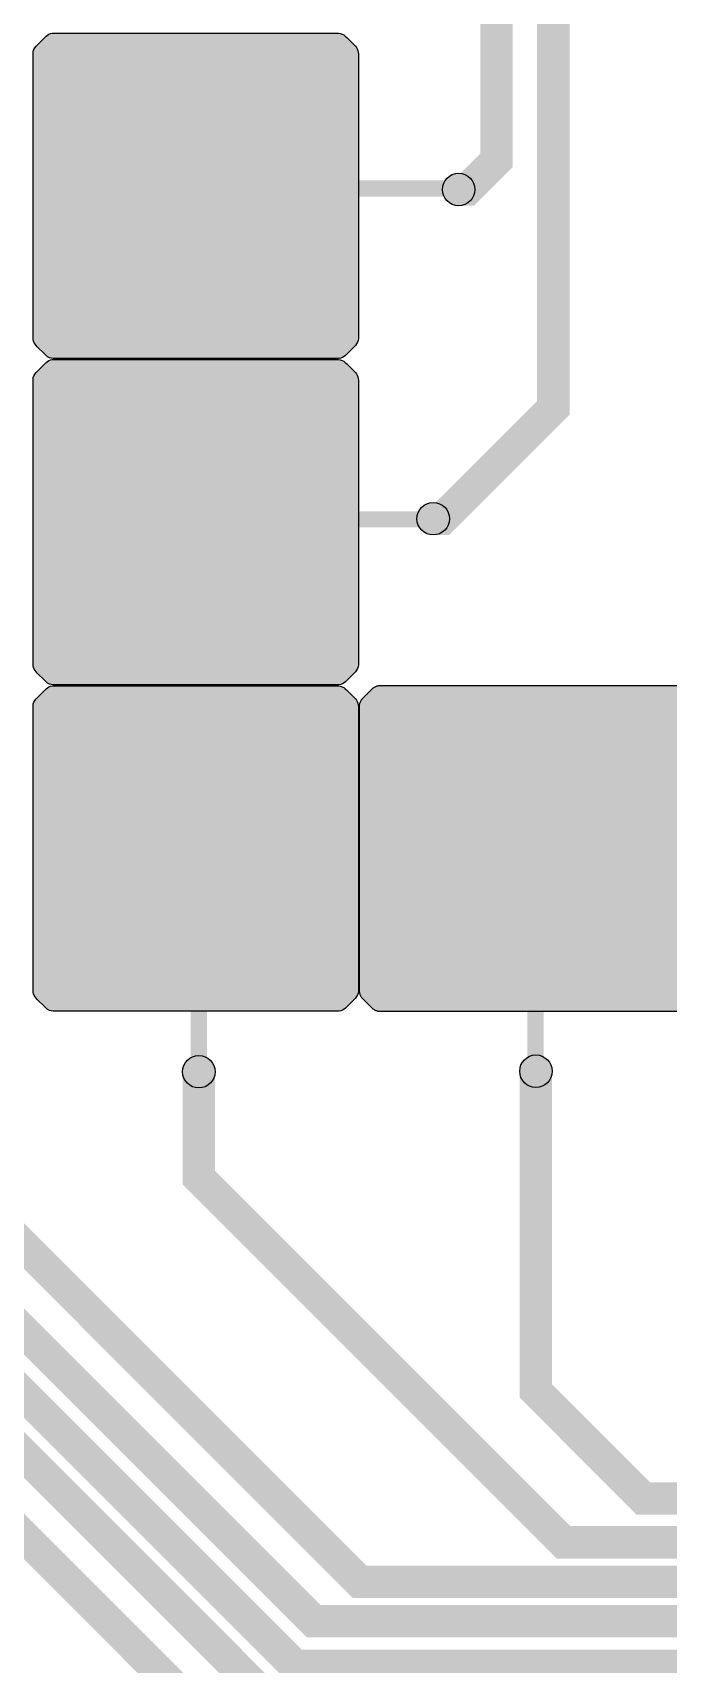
# Model space of a CAD drawing. Extents: x -57500 to 57500, y -57500 to 57500.
# Drawn here: x 7025 to 10942, y 3015 to 13065 of the extents above; entities that cross this region are included whole.
import ezdxf

# ---------------------------------------------------------------- set-up
doc = ezdxf.new("R2010")
doc.units = 0
doc.header["$MEASUREMENT"] = 0
doc.layers.get('0').update_dxf_attribs({"color": 160, "true_color": 0x003fff})
doc.layers.add('Metal1', color=160, linetype='Continuous', true_color=0x003fff)

msp = doc.modelspace()

# ---------------------------------------------------------------- hatches: boundary and pattern name
for points in [[(9006.311, 12989.716), (9013.723, 12982.284), (9020.275, 12974.065), (9025.558, 12964.948), (9029.425, 12955.098), (9031.794, 12944.629), (9032.521, 12933.934), (9032.521, 11192.883), (9032.438, 11181.075), (9030.643, 11169.387), (9026.938, 11158.096), (9021.381, 11147.603), (9014.199, 11138.215), (9005.87, 11129.845), (8959.736, 11083.711), (8952.304, 11076.299), (8944.085, 11069.747), (8934.967, 11064.464), (8925.117, 11060.597), (8914.649, 11058.228), (8903.953, 11057.501), (7162.902, 11057.501), (7151.095, 11057.584), (7139.407, 11059.379), (7128.116, 11063.084), (7117.623, 11068.641), (7108.234, 11075.823), (7099.865, 11084.152), (7053.731, 11130.286), (7046.318, 11137.718), (7039.767, 11145.937), (7034.484, 11155.055), (7030.616, 11164.905), (7028.248, 11175.373), (7027.521, 11186.069), (7027.521, 12927.119), (7027.603, 12938.927), (7029.398, 12950.615), (7033.104, 12961.906), (7038.661, 12972.399), (7045.843, 12981.787), (7054.172, 12990.157), (7100.306, 13036.291), (7107.738, 13043.704), (7115.957, 13050.255), (7125.074, 13055.538), (7134.924, 13059.406), (7145.393, 13061.774), (7156.088, 13062.501), (8897.139, 13062.501), (8908.947, 13062.419), (8920.635, 13060.624), (8931.926, 13056.918), (8942.419, 13051.361), (8951.807, 13044.179), (8960.177, 13035.85)], [(9006.311, 10979.716), (9013.723, 10972.284), (9020.275, 10964.065), (9025.558, 10954.948), (9029.425, 10945.098), (9031.794, 10934.629), (9032.521, 10923.934), (9032.521, 9182.883), (9032.438, 9171.075), (9030.643, 9159.387), (9026.938, 9148.096), (9021.381, 9137.603), (9014.199, 9128.215), (9005.87, 9119.845), (8959.736, 9073.711), (8952.304, 9066.299), (8944.085, 9059.747), (8934.967, 9054.464), (8925.117, 9050.597), (8914.649, 9048.228), (8903.953, 9047.501), (7162.902, 9047.501), (7151.095, 9047.584), (7139.407, 9049.379), (7128.116, 9053.084), (7117.623, 9058.641), (7108.234, 9065.823), (7099.865, 9074.152), (7053.731, 9120.286), (7046.318, 9127.718), (7039.767, 9135.937), (7034.484, 9145.055), (7030.616, 9154.905), (7028.248, 9165.373), (7027.521, 9176.069), (7027.521, 10917.119), (7027.603, 10928.927), (7029.398, 10940.615), (7033.104, 10951.906), (7038.661, 10962.399), (7045.843, 10971.787), (7054.172, 10980.157), (7100.306, 11026.291), (7107.738, 11033.704), (7115.957, 11040.255), (7125.074, 11045.538), (7134.924, 11049.406), (7145.393, 11051.774), (7156.088, 11052.501), (8897.139, 11052.501), (8908.947, 11052.419), (8920.635, 11050.624), (8931.926, 11046.918), (8942.419, 11041.361), (8951.807, 11034.179), (8960.177, 11025.85)], [(9006.311, 8969.716), (9013.723, 8962.284), (9020.275, 8954.065), (9025.558, 8944.948), (9029.425, 8935.098), (9031.794, 8924.629), (9032.521, 8913.934), (9032.521, 7172.883), (9032.438, 7161.075), (9030.643, 7149.387), (9026.938, 7138.096), (9021.381, 7127.603), (9014.199, 7118.215), (9005.87, 7109.845), (8959.736, 7063.711), (8952.304, 7056.299), (8944.085, 7049.747), (8934.967, 7044.464), (8925.117, 7040.597), (8914.649, 7038.228), (8903.953, 7037.501), (7162.902, 7037.501), (7151.095, 7037.584), (7139.407, 7039.379), (7128.116, 7043.084), (7117.623, 7048.641), (7108.234, 7055.823), (7099.865, 7064.152), (7053.731, 7110.286), (7046.318, 7117.718), (7039.767, 7125.937), (7034.484, 7135.055), (7030.616, 7144.905), (7028.248, 7155.373), (7027.521, 7166.069), (7027.521, 8907.119), (7027.603, 8918.927), (7029.398, 8930.615), (7033.104, 8941.906), (7038.661, 8952.399), (7045.843, 8961.787), (7054.172, 8970.157), (7100.306, 9016.291), (7107.738, 9023.704), (7115.957, 9030.255), (7125.074, 9035.538), (7134.924, 9039.406), (7145.393, 9041.774), (7156.088, 9042.501), (8897.139, 9042.501), (8908.947, 9042.419), (8920.635, 9040.624), (8931.926, 9036.918), (8942.419, 9031.361), (8951.807, 9024.179), (8960.177, 9015.85)], [(9101.516, 7072.451), (9106.705, 7067.223), (9111.121, 7062.764), (9115.006, 7058.944), (9118.603, 7055.634), (9122.155, 7052.705), (9125.901, 7050.026), (9129.968, 7047.521), (9134.251, 7045.221), (9138.617, 7043.164), (9142.936, 7041.394), (9147.076, 7039.949), (9150.913, 7038.871), (9154.491, 7038.144), (9158.027, 7037.703), (9161.744, 7037.478), (9165.868, 7037.402), (9170.621, 7037.406), (9176.22, 7037.425), (9182.791, 7037.438), (9190.42, 7037.445), (9199.189, 7037.449), (9209.181, 7037.451), (12898.521, 7037.451), (12904.515, 7037.453), (12910.05, 7037.459), (12915.131, 7037.469), (12919.758, 7037.487), (12923.935, 7037.513), (12927.704, 7037.568), (12931.193, 7037.716), (12934.545, 7038.023), (12937.899, 7038.559), (12941.395, 7039.39), (12945.17, 7040.583), (12949.229, 7042.138), (12953.423, 7043.981), (12957.599, 7046.033), (12961.602, 7048.216), (12965.275, 7050.452), (12968.483, 7052.669), (12971.267, 7054.879), (12973.779, 7057.14), (12976.171, 7059.513), (12978.596, 7062.057), (12981.206, 7064.83), (12984.117, 7067.871), (12987.264, 7071.104), (12990.53, 7074.421), (12993.797, 7077.713), (12996.949, 7080.874), (12999.869, 7083.795), (13002.504, 7086.429), (13015.065, 7098.99), (13018.145, 7102.073), (13021.388, 7105.325), (13024.68, 7108.639), (13027.907, 7111.904), (13030.953, 7115.011), (13033.714, 7117.864), (13036.179, 7120.516), (13038.399, 7123.11), (13040.424, 7125.792), (13042.306, 7128.709), (13044.094, 7132.007), (13045.826, 7135.788), (13047.473, 7139.953), (13048.985, 7144.335), (13050.311, 7148.769), (13051.402, 7153.089), (13052.207, 7157.13), (13052.706, 7160.962), (13052.954, 7165.218), (13053.013, 7170.611), (13052.948, 7177.858), (13052.824, 7187.673), (13052.703, 7200.768), (13052.619, 7217.795), (13052.565, 7239.322), (13052.536, 7265.915), (13052.524, 7298.14), (13052.521, 7336.563), (13052.521, 8868.688), (13052.522, 8877.486), (13052.527, 8885.04), (13052.544, 8891.514), (13052.577, 8897.07), (13052.633, 8901.871), (13052.717, 8906.081), (13052.816, 8909.859), (13052.872, 8913.356), (13052.818, 8916.719), (13052.587, 8920.1), (13052.112, 8923.645), (13051.328, 8927.501), (13050.22, 8931.686), (13048.841, 8936.048), (13047.249, 8940.421), (13045.501, 8944.642), (13043.656, 8948.546), (13041.767, 8951.982), (13039.824, 8954.976), (13037.777, 8957.673), (13035.574, 8960.223), (13033.163, 8962.774), (13030.491, 8965.474), (13027.526, 8968.444), (13024.343, 8971.631), (13021.052, 8974.923), (13017.768, 8978.209), (12996.478, 8999.499), (12993.412, 9002.568), (12990.177, 9005.815), (12986.891, 9009.13), (12983.667, 9012.404), (12980.622, 9015.529), (12977.862, 9018.402), (12975.342, 9021.012), (12972.914, 9023.415), (12970.425, 9025.665), (12967.723, 9027.821), (12964.655, 9029.938), (12961.103, 9032.059), (12957.152, 9034.143), (12952.961, 9036.118), (12948.689, 9037.912), (12944.493, 9039.453), (12940.534, 9040.67), (12936.882, 9041.522), (12933.356, 9042.063), (12929.734, 9042.36), (12925.789, 9042.484), (12921.3, 9042.503), (12916.041, 9042.484), (12909.846, 9042.469), (12902.625, 9042.459), (12894.296, 9042.454), (12884.775, 9042.452), (12873.979, 9042.451), (9193.899, 9042.451), (9187.731, 9042.45), (9182.023, 9042.446), (9176.772, 9042.438), (9171.975, 9042.423), (9167.628, 9042.4), (9163.718, 9042.362), (9160.139, 9042.257), (9156.752, 9042.018), (9153.416, 9041.576), (9149.99, 9040.865), (9146.333, 9039.815), (9142.366, 9038.388), (9138.205, 9036.645), (9134.004, 9034.662), (9129.918, 9032.519), (9126.102, 9030.294), (9122.71, 9028.065), (9119.784, 9025.859), (9117.187, 9023.624), (9114.768, 9021.3), (9112.373, 9018.828), (9109.85, 9016.148), (9107.055, 9013.205), (9103.984, 9010.032), (9100.749, 9006.734), (9097.469, 9003.42), (9094.259, 9000.197), (9091.238, 8997.173), (9086.001, 8991.936), (9083.621, 8989.557), (9081.249, 8987.184), (9076.071, 8982.006), (9073.083, 8979.017), (9069.888, 8975.816), (9066.601, 8972.512), (9063.336, 8969.216), (9060.208, 8966.036), (9057.331, 8963.082), (9054.76, 8960.371), (9052.453, 8957.772), (9050.361, 8955.14), (9048.431, 8952.329), (9046.614, 8949.192), (9044.861, 8945.593), (9043.176, 8941.553), (9041.607, 8937.234), (9040.205, 8932.8), (9039.02, 8928.418), (9038.101, 8924.252), (9037.49, 8920.395), (9037.156, 8916.383), (9037.033, 8911.502), (9037.058, 8905.038), (9037.168, 8896.275), (9037.297, 8884.498), (9037.395, 8869.021), (9037.459, 8849.256), (9037.497, 8824.639), (9037.515, 8794.602), (9037.52, 8758.581), (9037.521, 8716.015), (9037.521, 7205.577), (9037.517, 7197.573), (9037.506, 7190.711), (9037.479, 7184.829), (9037.432, 7179.762), (9037.36, 7175.349), (9037.261, 7171.426), (9037.181, 7167.841), (9037.186, 7164.444), (9037.342, 7161.088), (9037.718, 7157.622), (9038.378, 7153.898), (9039.369, 7149.822), (9040.653, 7145.508), (9042.172, 7141.12), (9043.867, 7136.823), (9045.682, 7132.78), (9047.559, 7129.155), (9049.476, 7126.011), (9051.478, 7123.22), (9053.616, 7120.632), (9055.943, 7118.099), (9058.51, 7115.473), (9061.367, 7112.608), (9064.497, 7109.474), (9067.819, 7106.15), (9071.249, 7102.719), (9074.703, 7099.264)]]:
    msp.add_hatch(color=5).paths.add_polyline_path(points, flags=0)
h = msp.add_hatch(color=5)
edge = h.paths.add_edge_path(flags=0)
edge.add_arc((9650.15, 12099.1), 100, 0, 360)
h = msp.add_hatch(color=5)
edge = h.paths.add_edge_path(flags=0)
edge.add_arc((9493.5, 10071.35), 100, 0, 360)
h = msp.add_hatch(color=5)
edge = h.paths.add_edge_path(flags=0)
edge.add_arc((8049.15, 6665.2), 100, 0, 360)
h = msp.add_hatch(color=5)
edge = h.paths.add_edge_path(flags=0)
edge.add_arc((10126.25, 6668.3), 100, 0, 360)

# ---------------------------------------------------------------- linework, layer by layer
at = {"layer": 'Metal1'}
for points, const_width in [([(29676.9, 6641.35), (29676.9, 7446.7), (29311.25, 7812.35), (23334.2, 7812.35), (21516.7, 9629.85), (21516.7, 15172.45), (18167.9, 18521.25), (11173.45, 18521.25), (9965.35, 17313.15), (9965.35, 14006.7), (9883.35, 13924.7), (9883.35, 12279), (9703.45, 12099.1), (9650.15, 12099.1)], 200), ([(27174.05, 6436.35), (27174.05, 7082.8), (26728.95, 7527.9), (22807.85, 7527.9), (21038.05, 9297.7), (21038.05, 15126.4), (17975.35, 18189.1), (11426, 18189.1), (10345.05, 17108.15), (10345.05, 13822.9), (10233.75, 13711.6), (10233.75, 10754.9), (9550.2, 10071.35), (9493.5, 10071.35)], 200), ([(8886.9, 12105.25), (9610.35, 12105.25)], 100), ([(8917.9, 10067.9), (9459.7, 10067.9)], 100), ([(10124.1, 7412.45), (10124.1, 6605.05)], 100), ([(8049.55, 7385.95), (8049.55, 6634.2)], 100), ([(27180.65, 1601.35), (27180.65, 1982.85), (26730.25, 2433.25), (23699.3, 2433.25), (22851.5, 3281.05), (8756.6, 3281.05), (5858.1, 6179.55), (4469.9, 6179.55), (4075.65, 6573.8), (4075.65, 6634.1)], 200), ([(29685.1, 1678.85), (29685.1, 2219.25), (29218.8, 2685.55), (23835.2, 2685.55), (22997.95, 3522.8), (9040.85, 3522.8), (6036.4, 6527.25), (6036.4, 6689.5)], 200), ([(24433.05, 3766.6), (10295.8, 3766.6), (8049.15, 6013.25), (8049.15, 6665.2)], 200), ([(27130.15, 3999.7), (27130.15, 4556.1), (26711.55, 4974.7), (18434.8, 4974.7), (17496.9, 4036.8), (10788.55, 4036.8), (10126.25, 4699.1), (10126.25, 6668.3)], 200), ([(24586.5, 1139.75), (22721.3, 3004.95), (8642.05, 3004.95), (5748.85, 5898.15), (4143.25, 5898.15), (3831.8, 6209.6)], 200), ([(29680.45, -895.6), (29680.45, -238.5), (29309.55, 132.4), (23772.15, 132.4), (23284.65, 619.9), (23284.65, 619.95), (21184.95, 2719.65), (8557.6, 2719.65), (5633.95, 5643.3), (3609.75, 5643.3), (3249.45, 6003.6), (3246.05, 6003.6)], 200), ([(27229.4, -917.4), (27229.4, -535.9), (26789.55, -96.05), (23525.4, -96.05), (23037.95, 391.4), (23037.95, 391.45), (20944.85, 2484.55), (8290.95, 2484.55), (6711.9, 4063.6), (3296.8, 4063.6)], 200)]:
    msp.add_lwpolyline(points, dxfattribs=dict(at, const_width=const_width))
for points in [[(9006.311, 12989.716), (9013.723, 12982.284), (9020.275, 12974.065), (9025.558, 12964.948), (9029.425, 12955.098), (9031.794, 12944.629), (9032.521, 12933.934), (9032.521, 11192.883), (9032.438, 11181.075), (9030.643, 11169.387), (9026.938, 11158.096), (9021.381, 11147.603), (9014.199, 11138.215), (9005.87, 11129.845), (8959.736, 11083.711), (8952.304, 11076.299), (8944.085, 11069.747), (8934.967, 11064.464), (8925.117, 11060.597), (8914.649, 11058.228), (8903.953, 11057.501), (7162.902, 11057.501), (7151.095, 11057.584), (7139.407, 11059.379), (7128.116, 11063.084), (7117.623, 11068.641), (7108.234, 11075.823), (7099.865, 11084.152), (7053.731, 11130.286), (7046.318, 11137.718), (7039.767, 11145.937), (7034.484, 11155.055), (7030.616, 11164.905), (7028.248, 11175.373), (7027.521, 11186.069), (7027.521, 12927.119), (7027.603, 12938.927), (7029.398, 12950.615), (7033.104, 12961.906), (7038.661, 12972.399), (7045.843, 12981.787), (7054.172, 12990.157), (7100.306, 13036.291), (7107.738, 13043.704), (7115.957, 13050.255), (7125.074, 13055.538), (7134.924, 13059.406), (7145.393, 13061.774), (7156.088, 13062.501), (8897.139, 13062.501), (8908.947, 13062.419), (8920.635, 13060.624), (8931.926, 13056.918), (8942.419, 13051.361), (8951.807, 13044.179), (8960.177, 13035.85)], [(9006.311, 10979.716), (9013.723, 10972.284), (9020.275, 10964.065), (9025.558, 10954.948), (9029.425, 10945.098), (9031.794, 10934.629), (9032.521, 10923.934), (9032.521, 9182.883), (9032.438, 9171.075), (9030.643, 9159.387), (9026.938, 9148.096), (9021.381, 9137.603), (9014.199, 9128.215), (9005.87, 9119.845), (8959.736, 9073.711), (8952.304, 9066.299), (8944.085, 9059.747), (8934.967, 9054.464), (8925.117, 9050.597), (8914.649, 9048.228), (8903.953, 9047.501), (7162.902, 9047.501), (7151.095, 9047.584), (7139.407, 9049.379), (7128.116, 9053.084), (7117.623, 9058.641), (7108.234, 9065.823), (7099.865, 9074.152), (7053.731, 9120.286), (7046.318, 9127.718), (7039.767, 9135.937), (7034.484, 9145.055), (7030.616, 9154.905), (7028.248, 9165.373), (7027.521, 9176.069), (7027.521, 10917.119), (7027.603, 10928.927), (7029.398, 10940.615), (7033.104, 10951.906), (7038.661, 10962.399), (7045.843, 10971.787), (7054.172, 10980.157), (7100.306, 11026.291), (7107.738, 11033.704), (7115.957, 11040.255), (7125.074, 11045.538), (7134.924, 11049.406), (7145.393, 11051.774), (7156.088, 11052.501), (8897.139, 11052.501), (8908.947, 11052.419), (8920.635, 11050.624), (8931.926, 11046.918), (8942.419, 11041.361), (8951.807, 11034.179), (8960.177, 11025.85)], [(9006.311, 8969.716), (9013.723, 8962.284), (9020.275, 8954.065), (9025.558, 8944.948), (9029.425, 8935.098), (9031.794, 8924.629), (9032.521, 8913.934), (9032.521, 7172.883), (9032.438, 7161.075), (9030.643, 7149.387), (9026.938, 7138.096), (9021.381, 7127.603), (9014.199, 7118.215), (9005.87, 7109.845), (8959.736, 7063.711), (8952.304, 7056.299), (8944.085, 7049.747), (8934.967, 7044.464), (8925.117, 7040.597), (8914.649, 7038.228), (8903.953, 7037.501), (7162.902, 7037.501), (7151.095, 7037.584), (7139.407, 7039.379), (7128.116, 7043.084), (7117.623, 7048.641), (7108.234, 7055.823), (7099.865, 7064.152), (7053.731, 7110.286), (7046.318, 7117.718), (7039.767, 7125.937), (7034.484, 7135.055), (7030.616, 7144.905), (7028.248, 7155.373), (7027.521, 7166.069), (7027.521, 8907.119), (7027.603, 8918.927), (7029.398, 8930.615), (7033.104, 8941.906), (7038.661, 8952.399), (7045.843, 8961.787), (7054.172, 8970.157), (7100.306, 9016.291), (7107.738, 9023.704), (7115.957, 9030.255), (7125.074, 9035.538), (7134.924, 9039.406), (7145.393, 9041.774), (7156.088, 9042.501), (8897.139, 9042.501), (8908.947, 9042.419), (8920.635, 9040.624), (8931.926, 9036.918), (8942.419, 9031.361), (8951.807, 9024.179), (8960.177, 9015.85)]]:
    msp.add_lwpolyline(points, close=True, dxfattribs=at)
msp.add_lwpolyline([(12873.979, 9042.451), (9193.899, 9042.451), (9187.731, 9042.45), (9182.023, 9042.446), (9176.772, 9042.438), (9171.975, 9042.423), (9167.628, 9042.4), (9163.718, 9042.362), (9160.139, 9042.257), (9156.752, 9042.018), (9153.416, 9041.576), (9149.99, 9040.865), (9146.333, 9039.815), (9142.366, 9038.388), (9138.205, 9036.645), (9134.004, 9034.662), (9129.918, 9032.519), (9126.102, 9030.294), (9122.71, 9028.065), (9119.784, 9025.859), (9117.187, 9023.624), (9114.768, 9021.3), (9112.373, 9018.828), (9109.85, 9016.148), (9107.055, 9013.205), (9103.984, 9010.032), (9100.749, 9006.734), (9097.469, 9003.42), (9094.259, 9000.197), (9091.238, 8997.173), (9086.001, 8991.936), (9083.621, 8989.557), (9081.249, 8987.184), (9076.071, 8982.006), (9073.083, 8979.017), (9069.888, 8975.816), (9066.601, 8972.512), (9063.336, 8969.216), (9060.208, 8966.036), (9057.331, 8963.082), (9054.76, 8960.371), (9052.453, 8957.772), (9050.361, 8955.14), (9048.431, 8952.329), (9046.614, 8949.192), (9044.861, 8945.593), (9043.176, 8941.553), (9041.607, 8937.234), (9040.205, 8932.8), (9039.02, 8928.418), (9038.101, 8924.252), (9037.49, 8920.395), (9037.156, 8916.383), (9037.033, 8911.502), (9037.058, 8905.038), (9037.168, 8896.275), (9037.297, 8884.498), (9037.395, 8869.021), (9037.459, 8849.256), (9037.497, 8824.639), (9037.515, 8794.602), (9037.52, 8758.581), (9037.521, 8716.015), (9037.521, 7205.577), (9037.517, 7197.573), (9037.506, 7190.711), (9037.479, 7184.829), (9037.432, 7179.762), (9037.36, 7175.349), (9037.261, 7171.426), (9037.181, 7167.841), (9037.186, 7164.444), (9037.342, 7161.088), (9037.718, 7157.622), (9038.378, 7153.898), (9039.369, 7149.822), (9040.653, 7145.508), (9042.172, 7141.12), (9043.867, 7136.823), (9045.682, 7132.78), (9047.559, 7129.155), (9049.476, 7126.011), (9051.478, 7123.22), (9053.616, 7120.632), (9055.943, 7118.099), (9058.51, 7115.473), (9061.367, 7112.608), (9064.497, 7109.474), (9067.819, 7106.15), (9071.249, 7102.719), (9074.703, 7099.264), (9101.516, 7072.451), (9106.705, 7067.223), (9111.121, 7062.764), (9115.006, 7058.944), (9118.603, 7055.634), (9122.155, 7052.705), (9125.901, 7050.026), (9129.968, 7047.521), (9134.251, 7045.221), (9138.617, 7043.164), (9142.936, 7041.394), (9147.076, 7039.949), (9150.913, 7038.871), (9154.491, 7038.144), (9158.027, 7037.703), (9161.744, 7037.478), (9165.868, 7037.402), (9170.621, 7037.406), (9176.22, 7037.425), (9182.791, 7037.438), (9190.42, 7037.445), (9199.189, 7037.449), (9209.181, 7037.451), (12898.521, 7037.451)], dxfattribs=at)
for centre in [(9650.15, 12099.1), (9493.5, 10071.35), (8049.15, 6665.2), (10126.25, 6668.3)]:
    msp.add_circle(centre, 100, dxfattribs=at)

doc.saveas('drawing.dxf')
